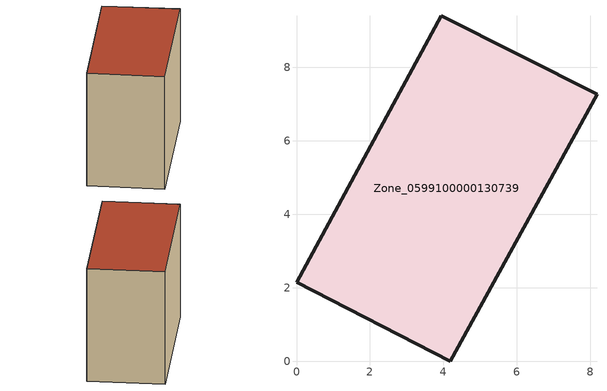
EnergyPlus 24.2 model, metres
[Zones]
Zone_0599100000130739
 floor ground (C_G): 3.94,9.4 8.18,7.27 4.19,0 0,2.15 z0.17
 wall outside (C_F): 8.18,7.27 3.94,9.4 0,2.15 4.19,0 8.18,7.27 z0.17:7.95
 roof outside (C_R): 0,2.15 4.19,0 8.18,7.27 3.94,9.4 z7.95
[BUILDING]
Pand.0599100000130739: North Axis=0; Terrain=City; Loads Convergence Tolerance Value=0.04; Temperature Convergence Tolerance Value=0.4; Solar Distribution=FullExterior; Maximum Number of Warmup Days=25; Minimum Number of Warmup Days=1
[Site:Location]
Rotterdam.The.Hague.AP_ZH_NLD Design_Conditions: Latitude=51.96; Longitude=4.45; Time Zone=1; Elevation=-4.5
[SITE:GROUNDTEMPERATURE:BUILDINGSURFACE]
18, 18, 18, 18, 18, 18, 18, 18, 18, 18, 18, 18
[MATERIAL] Thermal Absorptance=0.9; Solar Absorptance=0.7; Visible Absorptance=0.7
Name | Roughness | Thickness | Conductivity | Density | Specific Heat
G.D.1965 | MediumSmooth | 0.15 | 1 | 540 | 1210
F.D.1965 | Rough | 0.3 | 0.857143 | 1920 | 840
R.D.1965 | MediumRough | 0.2 | 0.08 | 1500 | 1000
[CONSTRUCTION]
C_G: G.D.1965
C_F: F.D.1965
C_R: R.D.1965
[ZONE]
Zone_0599100000130739: Type=1; Multiplier=1; Ceiling Height=Autocalculate; Volume=Autocalculate; Floor Area=autocalculate; Part of Total Floor Area=Yes
[ZONEINFILTRATION:DESIGNFLOWRATE]
Infil_Zone_0599100000130739: Zone or ZoneList or Space or SpaceList=Zone_0599100000130739; Schedule=AlwaysOn; Design Flow Rate Calculation Method=Flow/Area; Flow Rate per Floor Area=0.0042; Constant Term Coefficient=1; Temperature Term Coefficient=0; Velocity Term Coefficient=0; Velocity Squared Term Coefficient=0
[HVACTEMPLATE:ZONE:IDEALLOADSAIRSYSTEM]
Zone_0599100000130739: Maximum Heating Supply Air Temperature=50; Minimum Cooling Supply Air Temperature=13; Maximum Heating Supply Air Humidity Ratio=0.0156; Minimum Cooling Supply Air Humidity Ratio=0.0077; Heating Limit=NoLimit; Cooling Limit=NoLimit; Dehumidification Control Type=ConstantSensibleHeatRatio; Cooling Sensible Heat Ratio=0.7; Dehumidification Setpoint=60; Humidification Control Type=None; Humidification Setpoint=30; Outdoor Air Method=None; Outdoor Air Flow Rate per Person=0.00944; Outdoor Air Flow Rate per Zone Floor Area=0; Outdoor Air Flow Rate per Zone=0; Demand Controlled Ventilation Type=None; Outdoor Air Economizer Type=NoEconomizer; Heat Recovery Type=None; Sensible Heat Recovery Effectiveness=0.7; Latent Heat Recovery Effectiveness=0.65
[ZONECONTROL:THERMOSTAT]
ThermostatControl_Zone_0599100000130739: Zone or ZoneList=Zone_0599100000130739; Control Type Schedule=DualSetpointControlType; Control 1=Thermostat_Zone_0599100000130739; Temperature Difference Between Cutout And Setpoint=0
[THERMOSTATSETPOINT:DUALSETPOINT]
Thermostat_Zone_0599100000130739: Heating Setpoint Temperature Schedule=HeatingSetpoint_Zone_0599100000130739; Cooling Setpoint Temperature Schedule=CoolingSetpoint_Zone_0599100000130739
[SCHEDULE:COMPACT]
HeatingSetpoint_Zone_0599100000130739: Through: 12/31, For: AllDays, Until: 24:00, 21
CoolingSetpoint_Zone_0599100000130739: Through: 12/31, For: AllDays, Until: 24:00, 24
DualSetpointControlType: Through: 12/31, For: AllDays, Until: 24:00, 4
AlwaysOn: Through: 12/31, For: AllDays, Until: 24:00, 1
